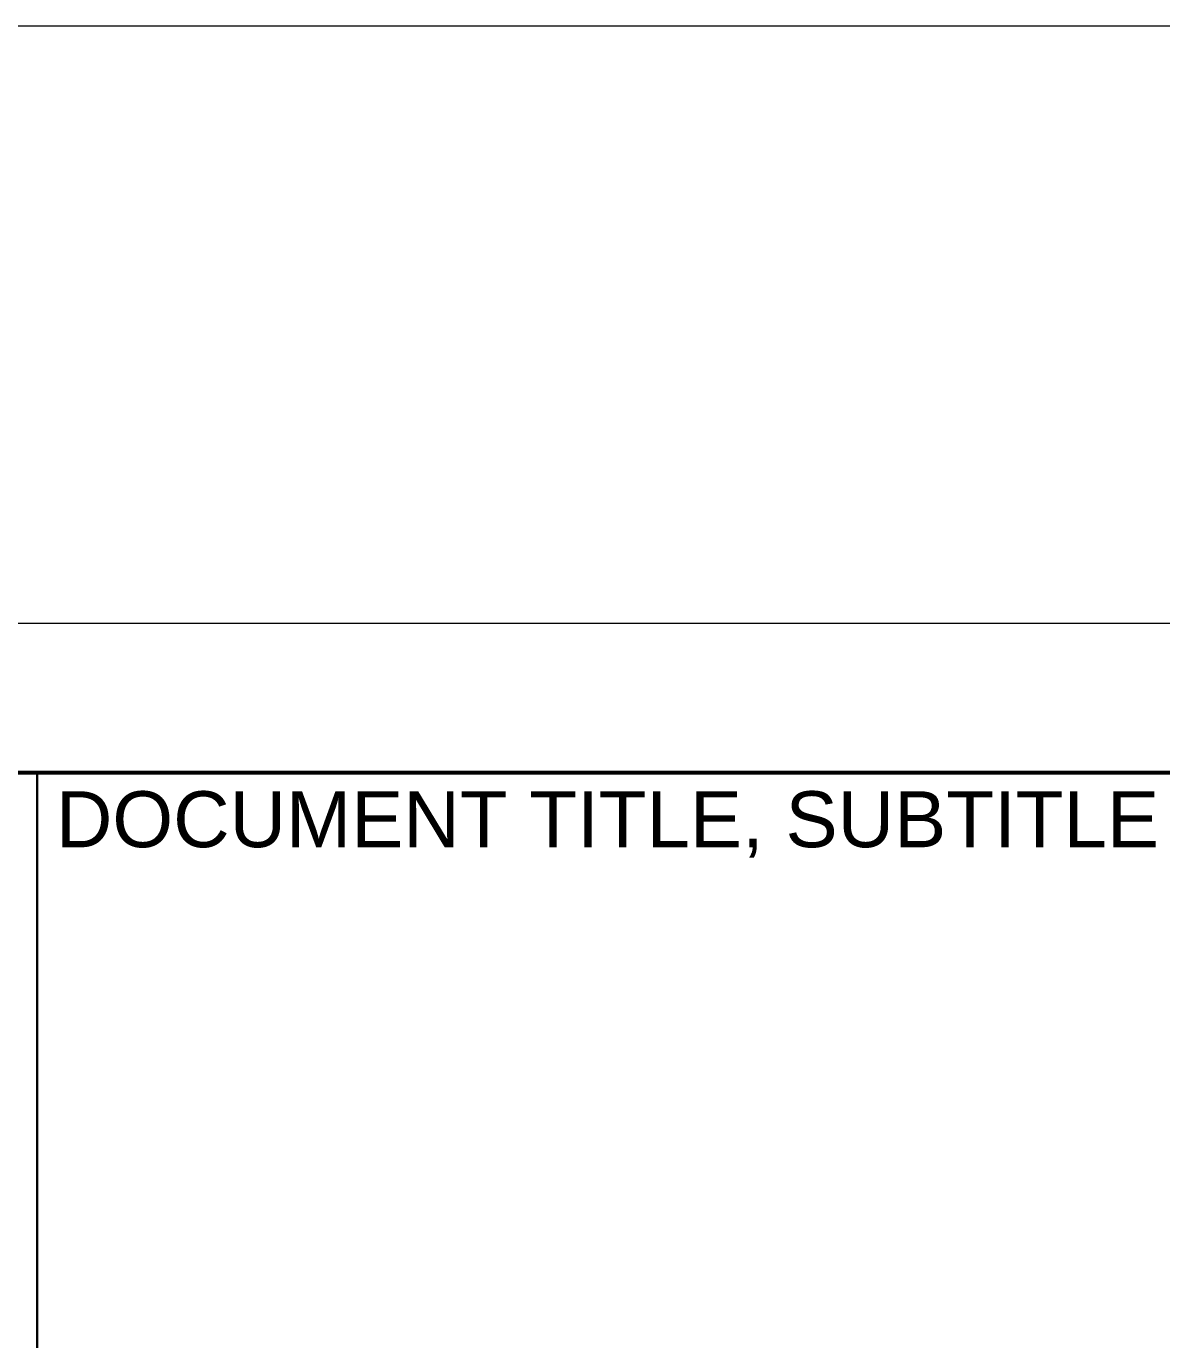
# Model space of a CAD drawing. Header units: metres. Extents: x 0 to 551036, y 0 to 1845929.
# Drawn here: x 549733 to 550037.4, y 1840416.8 to 1840768.8 of the extents above; entities that cross this region are included whole.
import ezdxf
from ezdxf.enums import TextEntityAlignment as Align

# ---------------------------------------------------------------- set-up
doc = ezdxf.new("R2010")
doc.units = ezdxf.units.M
doc.header["$MEASUREMENT"] = 0
doc.layers.add('_0', color=7, linetype='Continuous', lineweight=0)
doc.styles.add('SEPECEN', font='arial.ttf')

# ---------------------------------------------------------------- blocks, each defined once
blk = doc.blocks.new('A1E')
at = {"lineweight": 30}
blk.add_line((7110, 580), (7110, 100), dxfattribs=at)
at = {"flags": 128}
blk.add_lwpolyline([(6510, 620), (8310, 620), (8310, 780), (6510, 780), (6510, 620)], close=True, dxfattribs=at)
at = {"lineweight": 53, "flags": 128}
blk.add_lwpolyline([(6510, 580), (8310, 580), (8310, 100), (6510, 100), (6510, 580)], close=True, dxfattribs=at)
at = {"linetype": 'Continuous', "lineweight": 30, "style": 'SEPECEN'}
blk.add_text('DOCUMENT TITLE, SUBTITLE', height=15, dxfattribs=at).set_placement((7115, 575), align=Align.TOP_LEFT)
at = {"style": 'SEPECEN'}
for tag, p in [('合同编号', (6710, 887.8)), ('项目名称', (7410, 700)), ('图纸名称', (7460, 364.77))]:
    blk.add_attdef(tag, text='', height=35, dxfattribs=at).set_placement(p, align=Align.MIDDLE_CENTER)
at = {"style": 'SEPECEN', "width": 0.7}
for tag, height, p in [('版次', 30, (7935, 527.22)), ('日期', 30, (8185, 527.22)), ('比例', 30, (8185, 447.22)), ('设计', 20, (6810, 380)), ('文件状态', 30, (7935, 367.22)), ('文件类型', 30, (8185, 367.22)), ('审核1', 20, (6810, 313.33)), ('校核', 20, (6810, 260)), ('图幅', 30, (7935, 247.22)), ('审核2', 20, (6810, 206.67)), ('批准', 20, (6810, 140)), ('项目文件编号', 30, (7360, 127.22)), ('页码', 30, (7710, 127.22)), ('图号', 30, (8060, 127.22))]:
    blk.add_attdef(tag, text='', height=height, dxfattribs=at).set_placement(p, align=Align.MIDDLE_CENTER)
at = {"style": 'SEPECEN', "width": 0.7, "flags": 8}
blk.add_attdef('语言', text='', height=30, dxfattribs=at).set_placement((7935, 449.29), align=Align.MIDDLE_CENTER)

msp = doc.modelspace()

# ---------------------------------------------------------------- block references
at = {"layer": '_0'}
msp.add_blockref('A1E', (542625.97334, 1839988.82863), dxfattribs=at)

doc.saveas('drawing.dxf')
